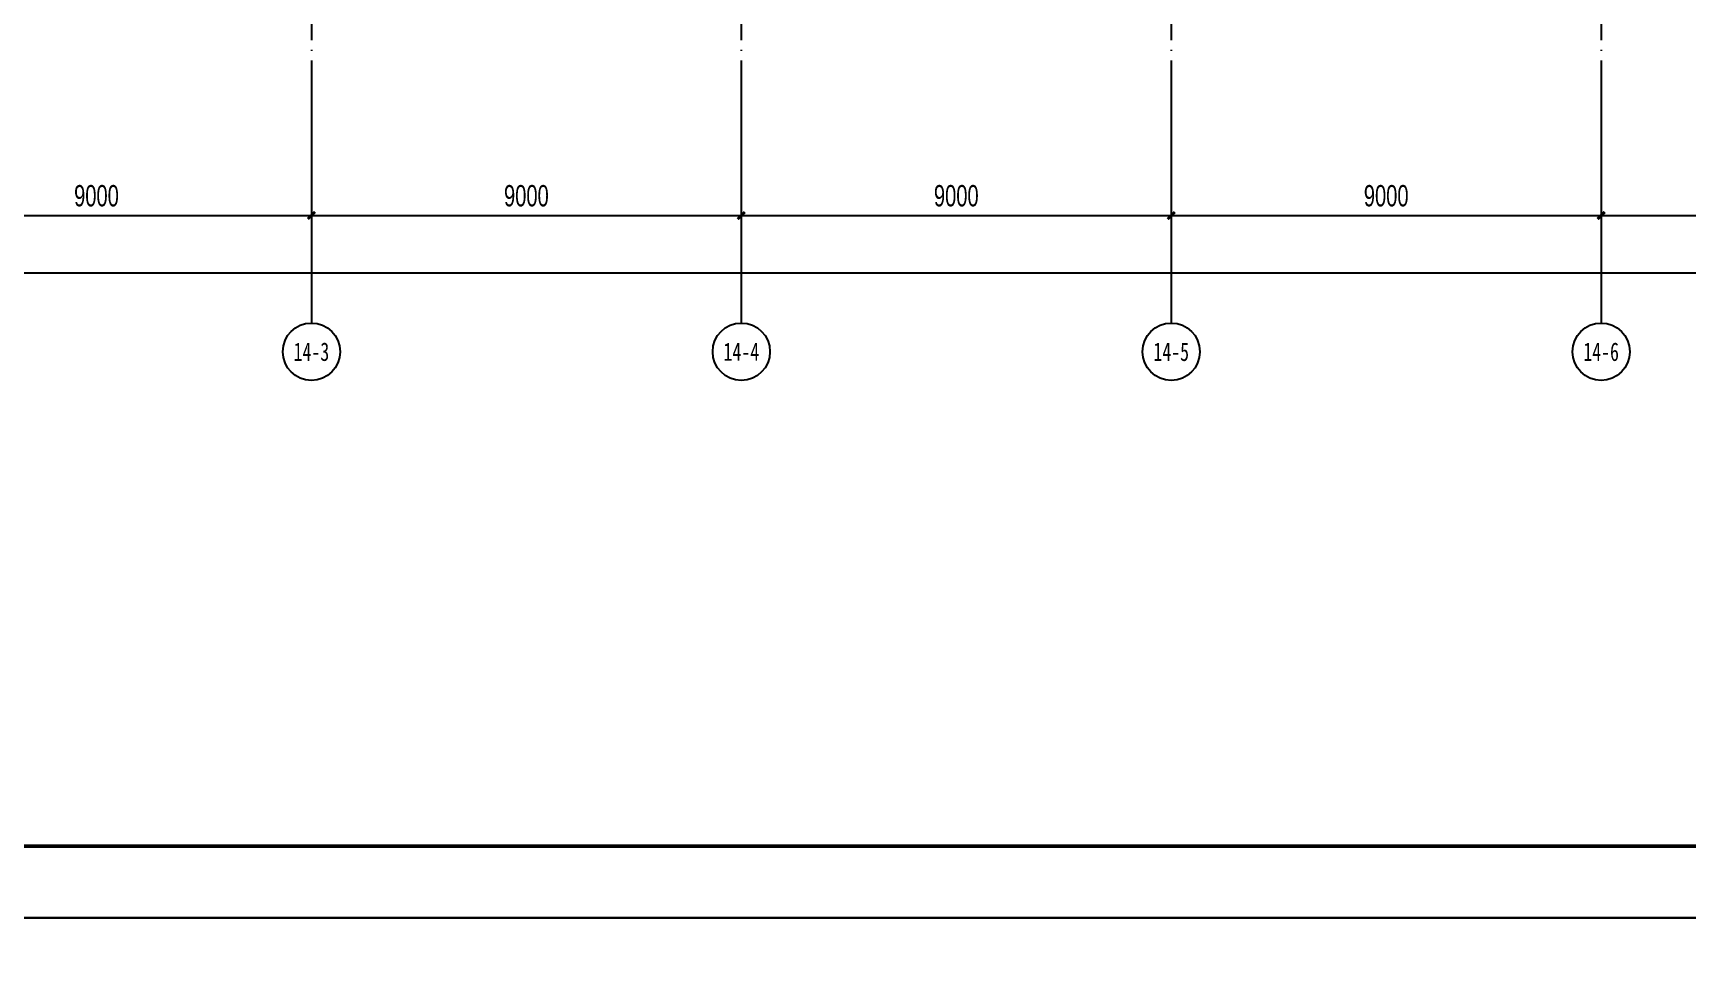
# Model space of a CAD drawing. Extents: x -409435 to 356702, y -107829 to 330904.
# Drawn here: x 8573 to 43196, y 151967 to 171225 of the extents above; entities that cross this region are included whole.
import ezdxf
from ezdxf.enums import TextEntityAlignment as Align
from ezdxf.xclip import XClip

# ---------------------------------------------------------------- set-up
doc = ezdxf.new("R2010")
doc.units = 0
doc.header["$LTSCALE"] = 1000
doc.header["$MEASUREMENT"] = 0
doc.header["$XCLIPFRAME"] = 0
doc.linetypes.add('104-14# 核心筒$0$DOTE', pattern=[2.42, 2, -0.2, 0.02, -0.2])
for name, color, linetype in [('104-14# 核心筒$0$01-标注_轴线坐标', 132, 'Continuous'), ('104-14# 核心筒$0$A_AXIS-轴线', 36, '104-14# 核心筒$0$DOTE'), ('104-14# 核心筒$0$AXIS_TEXT', 7, 'Continuous'), ('AXIS_TEXT', 7, 'Continuous')]:
    doc.layers.add(name, color=color, linetype=linetype)
doc.styles.add('104-14# 核心筒$0$_TCH_AXIS', font='STXIHEI_0.TTF', dxfattribs={"width": 0.8})
doc.styles.add('104-14# 核心筒$0$_TCH_DIM_T3', font='ros.shx', dxfattribs={"width": 0.705882, "bigfont": 'jd.shx'})
doc.styles.add('COMPLEX', font='COMPLEX')
doc.dimstyles.new('104-14# 核心筒$0$_TCH_ARCH&&150', dxfattribs={"dimtxt": 446.25, "dimasz": 150, "dimexe": 375, "dimexo": 450, "dimgap": 189.375, "dimtad": 1, "dimdec": 0, "dimzin": 0, "dimdsep": 46, "dimtxsty": '104-14# 核心筒$0$_TCH_DIM_T3', "dimblk": '104-14# 核心筒$0$_ArchTick', "dimcen": 0.09, "dimclrt": 7, "dimazin": 2, "dimtfac": 1, "dimtdec": 0, "dimtix": 1, "dimtmove": 2, "dimatfit": 3, "dimfxl": 0, "dimtolj": 1, "dimtzin": 0, "dimarcsym": 0})

# ---------------------------------------------------------------- blocks, each defined once
blk = doc.blocks.new('图框-A1+1-4')
for points, const_width in [([(0, 0), (1051, 0), (1051, 594), (0, 594)], 0.05), ([(976, 584), (25, 584), (25, 10), (976, 10)], 0.5)]:
    blk.add_lwpolyline(points, close=True, dxfattribs=dict(const_width=const_width))
blk = doc.blocks.new('104-14# 核心筒$0$_ArchTick')
at = {"color": 0, "linetype": 'ByBlock', "const_width": 0.4}
blk.add_lwpolyline([(-0.5, -0.5), (0.5, 0.5)], dxfattribs=at)
blk = doc.blocks.new('*D2765')
at = {"layer": '104-14# 核心筒$0$01-标注_轴线坐标', "color": 0, "lineweight": -2, "transparency": 16777216}
for p, q in [((5400, 169205), (5400, 167030)), ((14400, 169205), (14400, 167030)), ((5400, 167405), (14400, 167405))]:
    blk.add_line(p, q, dxfattribs=at)
at = {"layer": 'Defpoints', "color": 0, "transparency": 16777216}
for p in [(5400, 169655), (14400, 169655), (14400, 167405)]:
    blk.add_point(p, dxfattribs=at)
at = {"layer": '104-14# 核心筒$0$01-标注_轴线坐标', "color": 0, "lineweight": -2, "transparency": 16777216, "xscale": 150, "yscale": 150, "zscale": 150, "rotation": 180}
blk.add_blockref('104-14# 核心筒$0$_ArchTick', (5400, 167405), dxfattribs=at)
at = {"layer": '104-14# 核心筒$0$01-标注_轴线坐标', "color": 0, "lineweight": -2, "transparency": 16777216, "xscale": 150, "yscale": 150, "zscale": 150}
blk.add_blockref('104-14# 核心筒$0$_ArchTick', (14400, 167405), dxfattribs=at)
at = {"layer": '104-14# 核心筒$0$01-标注_轴线坐标', "color": 7, "transparency": 16777216, "insert": (9900, 167817), "char_height": 446.2, "attachment_point": 5, "style": '104-14# 核心筒$0$_TCH_DIM_T3'}
blk.add_mtext('\\A1;9000', dxfattribs=at)
blk = doc.blocks.new('*D2766')
at = {"layer": '104-14# 核心筒$0$01-标注_轴线坐标', "color": 0, "lineweight": -2, "transparency": 16777216}
for p, q in [((14400, 169205), (14400, 167030)), ((23400, 169205), (23400, 167030)), ((14400, 167405), (23400, 167405))]:
    blk.add_line(p, q, dxfattribs=at)
at = {"layer": 'Defpoints', "color": 0, "transparency": 16777216}
for p in [(14400, 169655), (23400, 169655), (23400, 167405)]:
    blk.add_point(p, dxfattribs=at)
at = {"layer": '104-14# 核心筒$0$01-标注_轴线坐标', "color": 0, "lineweight": -2, "transparency": 16777216, "xscale": 150, "yscale": 150, "zscale": 150, "rotation": 180}
blk.add_blockref('104-14# 核心筒$0$_ArchTick', (14400, 167405), dxfattribs=at)
at = {"layer": '104-14# 核心筒$0$01-标注_轴线坐标', "color": 0, "lineweight": -2, "transparency": 16777216, "xscale": 150, "yscale": 150, "zscale": 150}
blk.add_blockref('104-14# 核心筒$0$_ArchTick', (23400, 167405), dxfattribs=at)
at = {"layer": '104-14# 核心筒$0$01-标注_轴线坐标', "color": 7, "transparency": 16777216, "insert": (18900, 167817), "char_height": 446.2, "attachment_point": 5, "style": '104-14# 核心筒$0$_TCH_DIM_T3'}
blk.add_mtext('\\A1;9000', dxfattribs=at)
blk = doc.blocks.new('*D2767')
at = {"layer": '104-14# 核心筒$0$01-标注_轴线坐标', "color": 0, "lineweight": -2, "transparency": 16777216}
for p, q in [((23400, 169205), (23400, 167030)), ((32400, 169205), (32400, 167030)), ((23400, 167405), (32400, 167405))]:
    blk.add_line(p, q, dxfattribs=at)
at = {"layer": 'Defpoints', "color": 0, "transparency": 16777216}
for p in [(23400, 169655), (32400, 169655), (32400, 167405)]:
    blk.add_point(p, dxfattribs=at)
at = {"layer": '104-14# 核心筒$0$01-标注_轴线坐标', "color": 0, "lineweight": -2, "transparency": 16777216, "xscale": 150, "yscale": 150, "zscale": 150, "rotation": 180}
blk.add_blockref('104-14# 核心筒$0$_ArchTick', (23400, 167405), dxfattribs=at)
at = {"layer": '104-14# 核心筒$0$01-标注_轴线坐标', "color": 0, "lineweight": -2, "transparency": 16777216, "xscale": 150, "yscale": 150, "zscale": 150}
blk.add_blockref('104-14# 核心筒$0$_ArchTick', (32400, 167405), dxfattribs=at)
at = {"layer": '104-14# 核心筒$0$01-标注_轴线坐标', "color": 7, "transparency": 16777216, "insert": (27900, 167817), "char_height": 446.2, "attachment_point": 5, "style": '104-14# 核心筒$0$_TCH_DIM_T3'}
blk.add_mtext('\\A1;9000', dxfattribs=at)
blk = doc.blocks.new('*D2768')
at = {"layer": '104-14# 核心筒$0$01-标注_轴线坐标', "color": 0, "lineweight": -2, "transparency": 16777216}
for p, q in [((32400, 169205), (32400, 167030)), ((41400, 169205), (41400, 167030)), ((32400, 167405), (41400, 167405))]:
    blk.add_line(p, q, dxfattribs=at)
at = {"layer": 'Defpoints', "color": 0, "transparency": 16777216}
for p in [(32400, 169655), (41400, 169655), (41400, 167405)]:
    blk.add_point(p, dxfattribs=at)
at = {"layer": '104-14# 核心筒$0$01-标注_轴线坐标', "color": 0, "lineweight": -2, "transparency": 16777216, "xscale": 150, "yscale": 150, "zscale": 150, "rotation": 180}
blk.add_blockref('104-14# 核心筒$0$_ArchTick', (32400, 167405), dxfattribs=at)
at = {"layer": '104-14# 核心筒$0$01-标注_轴线坐标', "color": 0, "lineweight": -2, "transparency": 16777216, "xscale": 150, "yscale": 150, "zscale": 150}
blk.add_blockref('104-14# 核心筒$0$_ArchTick', (41400, 167405), dxfattribs=at)
at = {"layer": '104-14# 核心筒$0$01-标注_轴线坐标', "color": 7, "transparency": 16777216, "insert": (36900, 167817), "char_height": 446.2, "attachment_point": 5, "style": '104-14# 核心筒$0$_TCH_DIM_T3'}
blk.add_mtext('\\A1;9000', dxfattribs=at)
blk = doc.blocks.new('*D2769')
at = {"layer": '104-14# 核心筒$0$01-标注_轴线坐标', "color": 0, "lineweight": -2, "transparency": 16777216}
for p, q in [((41400, 169205), (41400, 167030)), ((50400, 169205), (50400, 167030)), ((41400, 167405), (50400, 167405))]:
    blk.add_line(p, q, dxfattribs=at)
at = {"layer": 'Defpoints', "color": 0, "transparency": 16777216}
for p in [(41400, 169655), (50400, 169655), (50400, 167405)]:
    blk.add_point(p, dxfattribs=at)
at = {"layer": '104-14# 核心筒$0$01-标注_轴线坐标', "color": 0, "lineweight": -2, "transparency": 16777216, "xscale": 150, "yscale": 150, "zscale": 150, "rotation": 180}
blk.add_blockref('104-14# 核心筒$0$_ArchTick', (41400, 167405), dxfattribs=at)
at = {"layer": '104-14# 核心筒$0$01-标注_轴线坐标', "color": 0, "lineweight": -2, "transparency": 16777216, "xscale": 150, "yscale": 150, "zscale": 150}
blk.add_blockref('104-14# 核心筒$0$_ArchTick', (50400, 167405), dxfattribs=at)
at = {"layer": '104-14# 核心筒$0$01-标注_轴线坐标', "color": 7, "transparency": 16777216, "insert": (45900, 167817), "char_height": 446.2, "attachment_point": 5, "style": '104-14# 核心筒$0$_TCH_DIM_T3'}
blk.add_mtext('\\A1;9000', dxfattribs=at)
blk = doc.blocks.new('_AXISO')
blk.add_circle((0, 0), 0.5)
at = {"layer": 'AXIS_TEXT', "style": 'COMPLEX', "width": 1.041667}
blk.add_attdef('A', text='', height=0.56, dxfattribs=at).set_placement((-0.25, -0.28), (0.25, -0.28), align=Align.FIT)
blk = doc.blocks.new('*D2872')
at = {"layer": '104-14# 核心筒$0$01-标注_轴线坐标', "color": 0, "lineweight": -2, "transparency": 16777216}
for p, q in [((-6010, 169205), (-6010, 165830)), ((120742, 169205), (120742, 165830)), ((-6010, 166205), (120742, 166205))]:
    blk.add_line(p, q, dxfattribs=at)
at = {"layer": 'Defpoints', "color": 0, "transparency": 16777216}
for p in [(-6010, 169655), (120742, 169655), (120742, 166205)]:
    blk.add_point(p, dxfattribs=at)
at = {"layer": '104-14# 核心筒$0$01-标注_轴线坐标', "color": 0, "lineweight": -2, "transparency": 16777216, "xscale": 150, "yscale": 150, "zscale": 150, "rotation": 180}
blk.add_blockref('104-14# 核心筒$0$_ArchTick', (-6010, 166205), dxfattribs=at)
at = {"layer": '104-14# 核心筒$0$01-标注_轴线坐标', "color": 0, "lineweight": -2, "transparency": 16777216, "xscale": 150, "yscale": 150, "zscale": 150}
blk.add_blockref('104-14# 核心筒$0$_ArchTick', (120742, 166205), dxfattribs=at)
at = {"layer": '104-14# 核心筒$0$01-标注_轴线坐标', "color": 7, "transparency": 16777216, "insert": (57366, 166617), "char_height": 446.2, "attachment_point": 5, "style": '104-14# 核心筒$0$_TCH_DIM_T3'}
blk.add_mtext('\\A1;126752', dxfattribs=at)
blk = doc.blocks.new('104-14# 核心筒')
at = {"layer": '104-14# 核心筒$0$01-标注_轴线坐标'}
for p, q in [((14400, 169654.9), (14400, 165154.9)), ((23400, 169654.9), (23400, 165154.9)), ((32400, 169654.9), (32400, 165154.9)), ((41400, 169654.9), (41400, 165154.9))]:
    blk.add_line(p, q, dxfattribs=at)
at = {"layer": '104-14# 核心筒$0$A_AXIS-轴线'}
for p, q in [((14400, 228733.6), (14400, 169654.9)), ((23400, 228733.6), (23400, 169654.9)), ((32400, 228733.6), (32400, 169654.9)), ((41400, 228733.6), (41400, 169654.9))]:
    blk.add_line(p, q, dxfattribs=at)
at = {"layer": '104-14# 核心筒$0$01-标注_轴线坐标'}
ref = blk.add_blockref('_AXISO', (14400, 164554.9), dxfattribs=dict(at, xscale=1200, yscale=1200, zscale=1200))
ref.add_attrib('A', '14-3', dxfattribs={"layer": '104-14# 核心筒$0$AXIS_TEXT', "height": 387.28, "style": '104-14# 核心筒$0$_TCH_AXIS', "width": 0.901283}).set_placement((14027.3, 164361.2), (14772.7, 164361.2), align=Align.FIT)
ref = blk.add_blockref('_AXISO', (23400, 164554.9), dxfattribs=dict(at, xscale=1200, yscale=1200, zscale=1200))
ref.add_attrib('A', '14-4', dxfattribs={"layer": '104-14# 核心筒$0$AXIS_TEXT', "height": 378.12, "style": '104-14# 核心筒$0$_TCH_AXIS', "width": 0.928925}).set_placement((23025, 164365.8), (23775, 164365.8), align=Align.FIT)
ref = blk.add_blockref('_AXISO', (32400, 164554.9), dxfattribs=dict(at, xscale=1200, yscale=1200, zscale=1200))
ref.add_attrib('A', '14-5', dxfattribs={"layer": '104-14# 核心筒$0$AXIS_TEXT', "height": 388.29, "style": '104-14# 核心筒$0$_TCH_AXIS', "width": 0.898302}).set_placement((32027.6, 164360.7), (32772.4, 164360.7), align=Align.FIT)
ref = blk.add_blockref('_AXISO', (41400, 164554.9), dxfattribs=dict(at, xscale=1200, yscale=1200, zscale=1200))
ref.add_attrib('A', '14-6', dxfattribs={"layer": '104-14# 核心筒$0$AXIS_TEXT', "height": 388.29, "style": '104-14# 核心筒$0$_TCH_AXIS', "width": 0.898302}).set_placement((41027.6, 164360.7), (41772.4, 164360.7), align=Align.FIT)
for p1, p2, distance, picture, middle in [((-6009.8, 169654.9), (120741.8, 169654.9), -3450, '*D2872', (57366, 166617.4)), ((5400, 169654.9), (14400, 169654.9), -2250, '*D2765', (9900, 167817.4)), ((14400, 169654.9), (23400, 169654.9), -2250, '*D2766', (18900, 167817.4)), ((23400, 169654.9), (32400, 169654.9), -2250, '*D2767', (27900, 167817.4)), ((32400, 169654.9), (41400, 169654.9), -2250, '*D2768', (36900, 167817.4)), ((41400, 169654.9), (50400, 169654.9), -2250, '*D2769', (45900, 167817.4))]:
    dim = blk.add_aligned_dim(p1=p1, p2=p2, distance=distance, dimstyle='104-14# 核心筒$0$_TCH_ARCH&&150', dxfattribs=at)
    dim.commit()
    dim.dimension.update_dxf_attribs({"geometry": picture, "text_midpoint": middle})
blk = doc.blocks.new('X-104 14#平面')
for points in [[(-18433.5, 152700), (139216.5, 152700), (139216.5, 241800), (-18433.5, 241800)], [(-18433.5, 63600), (139216.5, 63600), (139216.5, 152700), (-18433.5, 152700)]]:
    blk.add_lwpolyline(points, close=True)
ref = blk.add_blockref('104-14# 核心筒', (0, 0))
XClip(ref).set_block_clipping_path([(-38664.3623821461, -25500), (139216.5485069363, 330900)])
at = {"xscale": 150, "yscale": 150, "zscale": 150}
for p in [(-18433.5, 152700), (-18433.5, 63600)]:
    blk.add_blockref('图框-A1+1-4', p, dxfattribs=at)

msp = doc.modelspace()

# ---------------------------------------------------------------- block references
msp.add_blockref('X-104 14#平面', (0, 0))

doc.saveas('drawing.dxf')
